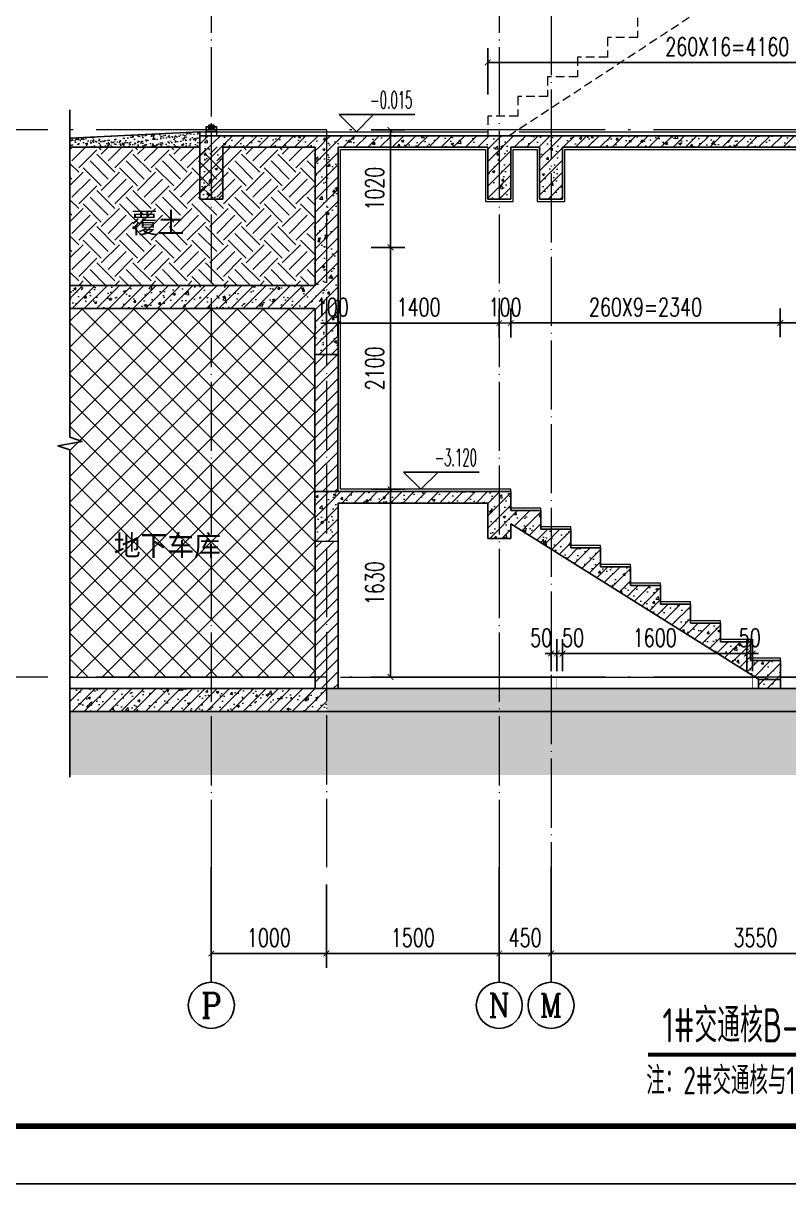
# Model space of a CAD drawing. Extents: x -655480 to 203344, y -294099 to 287156.
# Drawn here: x 50959 to 57606, y 156782 to 166858 of the extents above; entities that cross this region are included whole.
import ezdxf
from ezdxf.enums import TextEntityAlignment as Align

# ---------------------------------------------------------------- set-up
doc = ezdxf.new("R2010")
doc.units = 0
doc.header["$LTSCALE"] = 1000
for name, pattern in [('#P_--_20B1_001_t3$0$DASH', [0.35, 0.25, -0.1]), ('DOTE', [2.42, 2, -0.2, 0.02, -0.2]), ('HIDDEN', [0.375, 0.25, -0.125])]:
    doc.linetypes.add(name, pattern=pattern)
doc.layers.get('0').update_dxf_attribs({"linetype": 'CONTINUOUS'})
doc.layers.get('DEFPOINTS').update_dxf_attribs({"linetype": 'CONTINUOUS'})
for name, color, linetype in [('-TK', 7, 'CONTINUOUS'), ('A-AXIS_TEXT', 7, 'CONTINUOUS'), ('AXIS', 3, 'CONTINUOUS'), ('DIM_ELEV', 3, 'CONTINUOUS'), ('DIM_SYMB', 3, 'CONTINUOUS'), ('PUB_TEXT', 2, 'CONTINUOUS'), ('WALL', 5, 'CONTINUOUS'), ('人防集水坑', 11, 'CONTINUOUS'), ('尺寸标注', 86, 'CONTINUOUS'), ('看线', 251, 'CONTINUOUS')]:
    doc.layers.add(name, color=color, linetype=linetype)
for name, color, linetype, lineweight in [('AXIS_TEXT', 7, 'CONTINUOUS', 20), ('DOTE', 19, 'DOTE', 9), ('PUB_HATCH', 8, 'CONTINUOUS', 9), ('S_WINDOW', 144, 'CONTINUOUS', 15), ('STAIR', 2, 'CONTINUOUS', 18), ('内粉刷', 37, 'CONTINUOUS', 9), ('填充', 251, 'CONTINUOUS', 5), ('细细', 250, 'CONTINUOUS', 0)]:
    doc.layers.add(name, color=color, linetype=linetype, lineweight=lineweight)
doc.styles.add('_TCH_AXIS', font='COMPLEX', dxfattribs={"bigfont": 'GBCBIG'})
doc.styles.add('_TCH_DIM', font='SIMPLEX.shx', dxfattribs={"width": 0.7, "bigfont": 'GBCBIG.shx'})
doc.styles.add('_TCH_DIM_T3', font='SIMPLEX', dxfattribs={"width": 0.705882, "bigfont": 'GBCBIG'})
doc.styles.add('COMPLEX', font='COMPLEX')
doc.styles.add('TSSD_REIN', font='tssdeng.shx', dxfattribs={"width": 0.7, "height": 300, "bigfont": 'tssdchn.shx'})
doc.dimstyles.new('_TCH_ARCH&&50', dxfattribs={"dimtxt": 157.5, "dimasz": 50, "dimexe": 125, "dimexo": 150, "dimgap": 58.75, "dimtad": 1, "dimdec": 0, "dimzin": 0, "dimdsep": 46, "dimtxsty": '_TCH_DIM_T3', "dimblk": 'ARCHTICK', "dimcen": 0.09, "dimclrt": 7, "dimazin": 0, "dimtfac": 1, "dimtdec": 0, "dimtix": 1, "dimtmove": 2, "dimatfit": 3, "dimldrblk": 'ARCHTICK', "dimfxl": 1, "dimtolj": 1, "dimtzin": 0, "dimarcsym": 0})
pattern_1 = [(315, (-951872.2956, -363635.474), (-1.767766953, -1.767766953), []), (315, (-951871.117, -363635.474), (-1.767766953, -1.767766953), [])]
pattern_2 = [(45, (-87771.18, 258360.08), (-53.03301, 53.03301), []), (50, (-87771.18, 258360.08), (215.17805, -18.82564), [22.5, -247.5]), (355, (-87771.18, 258360.08), (-41.6254, 225.65764), [18, -198]), (100.4514, (-87753.25, 258358.51), (173.55281, 206.83186), [19.12206, -210.34263]), (46.1842, (-87771.18, 258420.08), (320.1723, -49.6557), [33.75, -371.25]), (96.6356, (-87744.5, 258415.94), (280.3988, 292.23536), [28.6831, -315.5139]), (351.1842, (-87771.18, 258420.08), (280.3986, 292.2356), [27, -297]), (21, (-87741.18, 258405.08), (179.07212, -120.78567), [22.5, -247.5]), (326, (-87741.18, 258405.08), (72.9946, 217.545), [18, -198]), (71.4514, (-87726.26, 258395.01), (252.0668, 96.75915), [19.12206, -210.34263]), (37.5, (-87771.18, 258360.08), (3.647957, 99.868156), [0, -195.6, 0, -201, 0, -198.75]), (7.5, (-87771.18, 258360.08), (78.92086, 118.323514), [0, -114.6, 0, -191.1, 0, -75.75]), (327.5, (-87838.08, 258360.08), (160.14673, -6.76646), [0, -75, 0, -234, 0, -310.5]), (317.5, (-87868.08, 258360.08), (174.95585, 30.0315), [0, -97.5, 0, -155.4, 0, -220.5])]
pattern_3 = [(45, (-87771.18, 258413.93), (-53.03303, 53.03303), [])]

# ---------------------------------------------------------------- blocks, each defined once
blk = doc.blocks.new('A1')
blk.add_lwpolyline([(0, 59400), (0, 0), (84100, 0), (84100, 59400)], close=True)
at = {"const_width": 100}
blk.add_lwpolyline([(2500, 58400), (2500, 1000), (83100, 1000), (83100, 58400)], close=True, dxfattribs=at)
blk = doc.blocks.new('_ArchTick')
at = {"color": 0, "linetype": 'ByBlock', "const_width": 0.15}
blk.add_lwpolyline([(-0.5, -0.5), (0.5, 0.5)], dxfattribs=at)
blk = doc.blocks.new('*D904')
at = {"layer": 'DEFPOINTS', "color": 0, "transparency": 16777216}
for p in [(55592, 161386), (55542, 161082), (55592, 161082)]:
    blk.add_point(p, dxfattribs=at)
at = {"layer": '尺寸标注', "color": 0, "lineweight": -2, "transparency": 16777216}
for p, q in [((55542, 161232), (55542, 161511)), ((55592, 161232), (55592, 161511)), ((55542, 161386), (55492, 161386)), ((55542, 161386), (55592, 161386)), ((55592, 161386), (55642, 161386))]:
    blk.add_line(p, q, dxfattribs=at)
at = {"layer": '尺寸标注', "color": 0, "lineweight": -2, "transparency": 16777216, "xscale": 50, "yscale": 50, "zscale": 50}
blk.add_blockref('_ArchTick', (55542, 161386), dxfattribs=at)
at = {"layer": '尺寸标注', "color": 0, "lineweight": -2, "transparency": 16777216, "xscale": 50, "yscale": 50, "zscale": 50, "rotation": 180}
blk.add_blockref('_ArchTick', (55592, 161386), dxfattribs=at)
at = {"layer": '尺寸标注', "color": 7, "transparency": 16777216, "insert": (55456, 161523), "char_height": 157.5, "attachment_point": 5, "style": '_TCH_DIM_T3'}
blk.add_mtext('\\A1;50', dxfattribs=at)
blk = doc.blocks.new('*D905')
at = {"layer": 'DEFPOINTS', "color": 0, "transparency": 16777216}
for p in [(55642, 161386), (55592, 161082), (55642, 161082)]:
    blk.add_point(p, dxfattribs=at)
at = {"layer": '尺寸标注', "color": 0, "lineweight": -2, "transparency": 16777216}
for p, q in [((55592, 161232), (55592, 161511)), ((55642, 161232), (55642, 161511)), ((55592, 161386), (55542, 161386)), ((55592, 161386), (55642, 161386)), ((55642, 161386), (55692, 161386))]:
    blk.add_line(p, q, dxfattribs=at)
at = {"layer": '尺寸标注', "color": 0, "lineweight": -2, "transparency": 16777216, "xscale": 50, "yscale": 50, "zscale": 50}
blk.add_blockref('_ArchTick', (55592, 161386), dxfattribs=at)
at = {"layer": '尺寸标注', "color": 0, "lineweight": -2, "transparency": 16777216, "xscale": 50, "yscale": 50, "zscale": 50, "rotation": 180}
blk.add_blockref('_ArchTick', (55642, 161386), dxfattribs=at)
at = {"layer": '尺寸标注', "color": 7, "transparency": 16777216, "insert": (55733, 161523), "char_height": 157.5, "attachment_point": 5, "style": '_TCH_DIM_T3'}
blk.add_mtext('\\A1;50', dxfattribs=at)
blk = doc.blocks.new('*D906')
at = {"layer": 'DEFPOINTS', "color": 0, "transparency": 16777216}
for p in [(57242, 161386), (55642, 161082), (57242, 161082)]:
    blk.add_point(p, dxfattribs=at)
at = {"layer": '尺寸标注', "color": 0, "lineweight": -2, "transparency": 16777216}
for p, q in [((55642, 161232), (55642, 161511)), ((57242, 161232), (57242, 161511)), ((55642, 161386), (57242, 161386))]:
    blk.add_line(p, q, dxfattribs=at)
at = {"layer": '尺寸标注', "color": 0, "lineweight": -2, "transparency": 16777216, "xscale": 50, "yscale": 50, "zscale": 50, "rotation": 180}
blk.add_blockref('_ArchTick', (55642, 161386), dxfattribs=at)
at = {"layer": '尺寸标注', "color": 0, "lineweight": -2, "transparency": 16777216, "xscale": 50, "yscale": 50, "zscale": 50}
blk.add_blockref('_ArchTick', (57242, 161386), dxfattribs=at)
at = {"layer": '尺寸标注', "color": 7, "transparency": 16777216, "insert": (56442, 161523), "char_height": 157.5, "attachment_point": 5, "style": '_TCH_DIM_T3'}
blk.add_mtext('\\A1;1600', dxfattribs=at)
blk = doc.blocks.new('*D907')
at = {"layer": 'DEFPOINTS', "color": 0, "transparency": 16777216}
for p in [(57292, 161386), (57242, 161082), (57292, 161082)]:
    blk.add_point(p, dxfattribs=at)
at = {"layer": '尺寸标注', "color": 0, "lineweight": -2, "transparency": 16777216}
for p, q in [((57242, 161232), (57242, 161511)), ((57292, 161232), (57292, 161511)), ((57242, 161386), (57192, 161386)), ((57242, 161386), (57292, 161386)), ((57292, 161386), (57342, 161386))]:
    blk.add_line(p, q, dxfattribs=at)
at = {"layer": '尺寸标注', "color": 0, "lineweight": -2, "transparency": 16777216, "xscale": 50, "yscale": 50, "zscale": 50}
blk.add_blockref('_ArchTick', (57242, 161386), dxfattribs=at)
at = {"layer": '尺寸标注', "color": 0, "lineweight": -2, "transparency": 16777216, "xscale": 50, "yscale": 50, "zscale": 50, "rotation": 180}
blk.add_blockref('_ArchTick', (57292, 161386), dxfattribs=at)
at = {"layer": '尺寸标注', "color": 7, "transparency": 16777216, "insert": (57267, 161523), "char_height": 157.5, "attachment_point": 5, "style": '_TCH_DIM_T3'}
blk.add_mtext('\\A1;50', dxfattribs=at)
blk = doc.blocks.new('*D935')
at = {"layer": 'DEFPOINTS', "color": 0, "transparency": 16777216}
for p in [(58992, 164256), (57532, 163982), (58992, 163982)]:
    blk.add_point(p, dxfattribs=at)
at = {"layer": '尺寸标注', "color": 0, "lineweight": -2, "transparency": 16777216}
for p, q in [((57532, 164132), (57532, 164381)), ((58992, 164132), (58992, 164381)), ((57532, 164256), (58992, 164256))]:
    blk.add_line(p, q, dxfattribs=at)
at = {"layer": '尺寸标注', "color": 0, "lineweight": -2, "transparency": 16777216, "xscale": 50, "yscale": 50, "zscale": 50}
for p, rotation in [((57532, 164256), 180.0121022878804), ((58992, 164256), 0.01210228788040397)]:
    blk.add_blockref('_ArchTick', p, dxfattribs=dict(at, rotation=rotation))
at = {"layer": '尺寸标注', "color": 7, "transparency": 16777216, "insert": (58262, 164394), "char_height": 157.5, "attachment_point": 5, "rotation": 0.0121, "style": '_TCH_DIM_T3'}
blk.add_mtext('\\A1;1460', dxfattribs=at)
blk = doc.blocks.new('*D936')
at = {"layer": 'DEFPOINTS', "color": 0, "transparency": 16777216}
for p in [(57532, 164256), (55192, 163981), (57532, 163982)]:
    blk.add_point(p, dxfattribs=at)
at = {"layer": '尺寸标注', "color": 0, "lineweight": -2, "transparency": 16777216}
for p, q in [((55192, 164131), (55192, 164381)), ((57532, 164132), (57532, 164381)), ((55192, 164256), (57532, 164256))]:
    blk.add_line(p, q, dxfattribs=at)
at = {"layer": '尺寸标注', "color": 0, "lineweight": -2, "transparency": 16777216, "xscale": 50, "yscale": 50, "zscale": 50}
for p, rotation in [((55192, 164256), 180.0121022878805), ((57532, 164256), 0.01210228788051847)]:
    blk.add_blockref('_ArchTick', p, dxfattribs=dict(at, rotation=rotation))
at = {"layer": '尺寸标注', "color": 7, "transparency": 16777216, "insert": (56362, 164393), "char_height": 157.5, "attachment_point": 5, "rotation": 0.0121, "style": '_TCH_DIM_T3'}
blk.add_mtext('\\A1;260X9=2340', dxfattribs=at)
blk = doc.blocks.new('*D937')
at = {"layer": 'DEFPOINTS', "color": 0, "transparency": 16777216}
for p in [(55192, 164256), (55092, 163981), (55192, 163981)]:
    blk.add_point(p, dxfattribs=at)
at = {"layer": '尺寸标注', "color": 0, "lineweight": -2, "transparency": 16777216}
for p, q in [((55092, 164131), (55092, 164380)), ((55192, 164131), (55192, 164381)), ((55092, 164255), (55042, 164255)), ((55092, 164255), (55192, 164256)), ((55192, 164256), (55242, 164256))]:
    blk.add_line(p, q, dxfattribs=at)
at = {"layer": '尺寸标注', "color": 0, "lineweight": -2, "transparency": 16777216, "xscale": 50, "yscale": 50, "zscale": 50}
for p, rotation in [((55092, 164255), 0.01210228786945322), ((55192, 164256), 180.0121022878695)]:
    blk.add_blockref('_ArchTick', p, dxfattribs=dict(at, rotation=rotation))
at = {"layer": '尺寸标注', "color": 7, "transparency": 16777216, "insert": (55142, 164393), "char_height": 157.5, "attachment_point": 5, "rotation": 0.0121, "style": '_TCH_DIM_T3'}
blk.add_mtext('\\A1;100', dxfattribs=at)
blk = doc.blocks.new('*D938')
at = {"layer": 'DEFPOINTS', "color": 0, "transparency": 16777216}
for p in [(55092, 164255), (53693, 163981), (55092, 163981)]:
    blk.add_point(p, dxfattribs=at)
at = {"layer": '尺寸标注', "color": 0, "lineweight": -2, "transparency": 16777216}
for p, q in [((53692, 164131), (53692, 164380)), ((55092, 164131), (55092, 164380)), ((53692, 164255), (55092, 164255))]:
    blk.add_line(p, q, dxfattribs=at)
at = {"layer": '尺寸标注', "color": 0, "lineweight": -2, "transparency": 16777216, "xscale": 50, "yscale": 50, "zscale": 50}
for p, rotation in [((53692, 164255), 180.01210228788), ((55092, 164255), 0.01210228787994597)]:
    blk.add_blockref('_ArchTick', p, dxfattribs=dict(at, rotation=rotation))
at = {"layer": '尺寸标注', "color": 7, "transparency": 16777216, "insert": (54392, 164393), "char_height": 157.5, "attachment_point": 5, "rotation": 0.0121, "style": '_TCH_DIM_T3'}
blk.add_mtext('\\A1;1400', dxfattribs=at)
blk = doc.blocks.new('*D939')
at = {"layer": 'DEFPOINTS', "color": 0, "transparency": 16777216}
for p in [(53692, 164255), (53592, 163981), (53693, 163981)]:
    blk.add_point(p, dxfattribs=at)
at = {"layer": '尺寸标注', "color": 0, "lineweight": -2, "transparency": 16777216}
for p, q in [((53592, 164131), (53592, 164380)), ((53692, 164131), (53692, 164380)), ((53592, 164255), (53542, 164255)), ((53592, 164255), (53692, 164255)), ((53692, 164255), (53742, 164255))]:
    blk.add_line(p, q, dxfattribs=at)
at = {"layer": '尺寸标注', "color": 0, "lineweight": -2, "transparency": 16777216, "xscale": 50, "yscale": 50, "zscale": 50}
for p, rotation in [((53592, 164255), 0.01210228786705514), ((53692, 164255), 180.012102287867)]:
    blk.add_blockref('_ArchTick', p, dxfattribs=dict(at, rotation=rotation))
at = {"layer": '尺寸标注', "color": 7, "transparency": 16777216, "insert": (53642, 164393), "char_height": 157.5, "attachment_point": 5, "rotation": 0.0121, "style": '_TCH_DIM_T3'}
blk.add_mtext('\\A1;100', dxfattribs=at)
blk = doc.blocks.new('*D940')
at = {"layer": 'DEFPOINTS', "color": 0, "transparency": 16777216}
for p in [(53829, 165932), (54148, 165932), (53829, 164912)]:
    blk.add_point(p, dxfattribs=at)
at = {"layer": '尺寸标注', "color": 0, "lineweight": -2, "transparency": 16777216}
for p, q in [((53979, 165932), (54273, 165932)), ((54148, 164912), (54148, 165932)), ((53979, 164912), (54273, 164912))]:
    blk.add_line(p, q, dxfattribs=at)
at = {"layer": '尺寸标注', "color": 0, "lineweight": -2, "transparency": 16777216, "xscale": 50, "yscale": 50, "zscale": 50}
for p, rotation in [((54148, 165932), 90), ((54148, 164912), 270)]:
    blk.add_blockref('_ArchTick', p, dxfattribs=dict(at, rotation=rotation))
at = {"layer": '尺寸标注', "color": 7, "transparency": 16777216, "insert": (54010, 165422), "char_height": 157.5, "attachment_point": 5, "rotation": 90, "style": '_TCH_DIM_T3'}
blk.add_mtext('\\A1;1020', dxfattribs=at)
blk = doc.blocks.new('*D941')
at = {"layer": 'DEFPOINTS', "color": 0, "transparency": 16777216}
for p in [(53829, 164912), (54148, 164912), (53829, 162812)]:
    blk.add_point(p, dxfattribs=at)
at = {"layer": '尺寸标注', "color": 0, "lineweight": -2, "transparency": 16777216}
for p, q in [((53979, 164912), (54273, 164912)), ((54148, 162812), (54148, 164912)), ((53979, 162812), (54273, 162812))]:
    blk.add_line(p, q, dxfattribs=at)
at = {"layer": '尺寸标注', "color": 0, "lineweight": -2, "transparency": 16777216, "xscale": 50, "yscale": 50, "zscale": 50}
for p, rotation in [((54148, 164912), 90), ((54148, 162812), 270)]:
    blk.add_blockref('_ArchTick', p, dxfattribs=dict(at, rotation=rotation))
at = {"layer": '尺寸标注', "color": 7, "transparency": 16777216, "insert": (54010, 163862), "char_height": 157.5, "attachment_point": 5, "rotation": 90, "style": '_TCH_DIM_T3'}
blk.add_mtext('\\A1;2100', dxfattribs=at)
blk = doc.blocks.new('*D942')
at = {"layer": 'DEFPOINTS', "color": 0, "transparency": 16777216}
for p in [(53829, 162812), (54148, 162812), (53829, 161182)]:
    blk.add_point(p, dxfattribs=at)
at = {"layer": '尺寸标注', "color": 0, "lineweight": -2, "transparency": 16777216}
for p, q in [((53979, 162812), (54273, 162812)), ((54148, 161182), (54148, 162812)), ((53979, 161182), (54273, 161182))]:
    blk.add_line(p, q, dxfattribs=at)
at = {"layer": '尺寸标注', "color": 0, "lineweight": -2, "transparency": 16777216, "xscale": 50, "yscale": 50, "zscale": 50}
for p, rotation in [((54148, 162812), 90), ((54148, 161182), 270)]:
    blk.add_blockref('_ArchTick', p, dxfattribs=dict(at, rotation=rotation))
at = {"layer": '尺寸标注', "color": 7, "transparency": 16777216, "insert": (54010, 161997), "char_height": 157.5, "attachment_point": 5, "rotation": 90, "style": '_TCH_DIM_T3'}
blk.add_mtext('\\A1;1630', dxfattribs=at)
blk = doc.blocks.new('*D954')
at = {"layer": 'AXIS', "color": 0, "lineweight": -2, "transparency": 16777216}
for p, q in [((55542, 159382), (55542, 158657)), ((59092, 159382), (59092, 158657)), ((55542, 158782), (59092, 158782))]:
    blk.add_line(p, q, dxfattribs=at)
at = {"layer": 'DEFPOINTS', "color": 0, "transparency": 16777216}
for p in [(55542, 159532), (59092, 159532), (59092, 158782)]:
    blk.add_point(p, dxfattribs=at)
at = {"layer": 'AXIS', "color": 0, "lineweight": -2, "transparency": 16777216, "xscale": 50, "yscale": 50, "zscale": 50, "rotation": 180}
blk.add_blockref('_ArchTick', (55542, 158782), dxfattribs=at)
at = {"layer": 'AXIS', "color": 0, "lineweight": -2, "transparency": 16777216, "xscale": 50, "yscale": 50, "zscale": 50}
blk.add_blockref('_ArchTick', (59092, 158782), dxfattribs=at)
at = {"layer": 'AXIS', "color": 7, "transparency": 16777216, "insert": (57317, 158919), "char_height": 157.5, "attachment_point": 5, "style": '_TCH_DIM_T3'}
blk.add_mtext('\\A1;3550', dxfattribs=at)
blk = doc.blocks.new('*D955')
at = {"layer": 'AXIS', "color": 0, "lineweight": -2, "transparency": 16777216}
for p, q in [((55092, 159382), (55092, 158657)), ((55542, 159382), (55542, 158657)), ((55092, 158782), (55542, 158782))]:
    blk.add_line(p, q, dxfattribs=at)
at = {"layer": 'DEFPOINTS', "color": 0, "transparency": 16777216}
for p in [(55092, 159532), (55542, 159532), (55542, 158782)]:
    blk.add_point(p, dxfattribs=at)
at = {"layer": 'AXIS', "color": 0, "lineweight": -2, "transparency": 16777216, "xscale": 50, "yscale": 50, "zscale": 50, "rotation": 180}
blk.add_blockref('_ArchTick', (55092, 158782), dxfattribs=at)
at = {"layer": 'AXIS', "color": 0, "lineweight": -2, "transparency": 16777216, "xscale": 50, "yscale": 50, "zscale": 50}
blk.add_blockref('_ArchTick', (55542, 158782), dxfattribs=at)
at = {"layer": 'AXIS', "color": 7, "transparency": 16777216, "insert": (55317, 158919), "char_height": 157.5, "attachment_point": 5, "style": '_TCH_DIM_T3'}
blk.add_mtext('\\A1;450', dxfattribs=at)
blk = doc.blocks.new('*D956')
at = {"layer": 'AXIS', "color": 0, "lineweight": -2, "transparency": 16777216}
for p, q in [((53592, 159382), (53592, 158657)), ((55092, 159382), (55092, 158657)), ((53592, 158782), (55092, 158782))]:
    blk.add_line(p, q, dxfattribs=at)
at = {"layer": 'DEFPOINTS', "color": 0, "transparency": 16777216}
for p in [(53592, 159532), (55092, 159532), (55092, 158782)]:
    blk.add_point(p, dxfattribs=at)
at = {"layer": 'AXIS', "color": 0, "lineweight": -2, "transparency": 16777216, "xscale": 50, "yscale": 50, "zscale": 50, "rotation": 180}
blk.add_blockref('_ArchTick', (53592, 158782), dxfattribs=at)
at = {"layer": 'AXIS', "color": 0, "lineweight": -2, "transparency": 16777216, "xscale": 50, "yscale": 50, "zscale": 50}
blk.add_blockref('_ArchTick', (55092, 158782), dxfattribs=at)
at = {"layer": 'AXIS', "color": 7, "transparency": 16777216, "insert": (54342, 158919), "char_height": 157.5, "attachment_point": 5, "style": '_TCH_DIM_T3'}
blk.add_mtext('\\A1;1500', dxfattribs=at)
blk = doc.blocks.new('*D957')
at = {"layer": 'AXIS', "color": 0, "lineweight": -2, "transparency": 16777216}
for p, q in [((52592, 159382), (52592, 158657)), ((53592, 159382), (53592, 158657)), ((52592, 158782), (53592, 158782))]:
    blk.add_line(p, q, dxfattribs=at)
at = {"layer": 'DEFPOINTS', "color": 0, "transparency": 16777216}
for p in [(52592, 159532), (53592, 159532), (53592, 158782)]:
    blk.add_point(p, dxfattribs=at)
at = {"layer": 'AXIS', "color": 0, "lineweight": -2, "transparency": 16777216, "xscale": 50, "yscale": 50, "zscale": 50, "rotation": 180}
blk.add_blockref('_ArchTick', (52592, 158782), dxfattribs=at)
at = {"layer": 'AXIS', "color": 0, "lineweight": -2, "transparency": 16777216, "xscale": 50, "yscale": 50, "zscale": 50}
blk.add_blockref('_ArchTick', (53592, 158782), dxfattribs=at)
at = {"layer": 'AXIS', "color": 7, "transparency": 16777216, "insert": (53092, 158919), "char_height": 157.5, "attachment_point": 5, "style": '_TCH_DIM_T3'}
blk.add_mtext('\\A1;1000', dxfattribs=at)
blk = doc.blocks.new('*D960')
at = {"layer": 'DEFPOINTS', "color": 0, "transparency": 16777216}
for p in [(59152, 166518), (54992, 166090), (59152, 166090)]:
    blk.add_point(p, dxfattribs=at)
at = {"layer": '尺寸标注', "color": 0, "lineweight": -2, "transparency": 16777216}
for p, q in [((54992, 166240), (54992, 166643)), ((59152, 166240), (59152, 166643)), ((54992, 166518), (59152, 166518))]:
    blk.add_line(p, q, dxfattribs=at)
at = {"layer": '尺寸标注', "color": 0, "lineweight": -2, "transparency": 16777216, "xscale": 50, "yscale": 50, "zscale": 50, "rotation": 180}
blk.add_blockref('_ArchTick', (54992, 166518), dxfattribs=at)
at = {"layer": '尺寸标注', "color": 0, "lineweight": -2, "transparency": 16777216, "xscale": 50, "yscale": 50, "zscale": 50}
blk.add_blockref('_ArchTick', (59152, 166518), dxfattribs=at)
at = {"layer": '尺寸标注', "color": 7, "transparency": 16777216, "insert": (57072, 166655), "char_height": 157.5, "attachment_point": 5, "style": '_TCH_DIM_T3'}
blk.add_mtext('\\A1;260X16=4160', dxfattribs=at)
blk = doc.blocks.new('_AXISO')
blk.add_circle((0, 0), 0.5)
at = {"layer": 'A-AXIS_TEXT', "style": 'COMPLEX', "width": 1.041667}
blk.add_attdef('A', text='', height=0.56, dxfattribs=at).set_placement((-0.25, -0.28), (0.25, -0.28), align=Align.FIT)

msp = doc.modelspace()

# ---------------------------------------------------------------- hatches: boundary and pattern name
at = {"layer": 'PUB_HATCH'}
h = msp.add_hatch(dxfattribs=at)
h.set_pattern_fill('钢筋混凝土', color=256, scale=30, style=0)
h.set_pattern_definition(pattern_2)
h.paths.add_polyline_path([(52692.95, 165781.66), (52493.13, 165881.66), (52492.15, 165331.84), (52692.15, 165331.49)])
h = msp.add_hatch(dxfattribs=at)
h.set_pattern_fill('钢筋混凝土', color=256, scale=30, style=0)
h.set_pattern_definition(pattern_2)
h.paths.add_polyline_path([(53593.58, 165815), (53593.63, 165881.66), (52493.13, 165881.66), (52692.95, 165781.66), (53493.56, 165781.66)])
h = msp.add_hatch(dxfattribs=at)
h.set_pattern_fill('钢筋混凝土', color=256, scale=30, style=0)
h.set_pattern_definition(pattern_2)
h.paths.add_polyline_path([(55092.15, 165815), (55092.15, 165881.66), (53593.63, 165881.66), (53593.58, 165815), (53693.56, 165781.66), (54992.15, 165781.66)])
h = msp.add_hatch(dxfattribs=at)
h.set_pattern_fill('钢筋混凝土', color=256, scale=30, style=0)
h.set_pattern_definition(pattern_2)
h.paths.add_polyline_path([(55542.15, 165815), (55542.15, 165881.66), (55092.15, 165881.66), (55092.15, 165815), (55192.15, 165781.66), (55442.15, 165781.66)])
h = msp.add_hatch(dxfattribs=at)
h.set_pattern_fill('钢筋混凝土', color=256, scale=30, style=0)
h.set_pattern_definition(pattern_2)
h.paths.add_polyline_path([(59592.2, 165815), (59592.2, 165881.66), (55542.15, 165881.66), (55542.15, 165815), (55642.15, 165781.66), (59492.2, 165781.66)])
h = msp.add_hatch(dxfattribs=at)
h.set_pattern_fill('钢筋混凝土', color=256, scale=30, style=0)
h.set_pattern_definition(pattern_2)
h.paths.add_polyline_path([(53593.58, 165815), (53493.56, 165781.66), (53492.75, 164581.66), (53559.37, 164514.97), (53692.75, 164581.6), (53693.56, 165781.66)])
h = msp.add_hatch(dxfattribs=at)
h.set_pattern_fill('钢筋混凝土', color=256, scale=30, style=0)
h.set_pattern_definition(pattern_2)
h.paths.add_polyline_path([(55092.15, 165815), (54992.15, 165781.66), (54992.15, 165331.66), (55192.15, 165331.66), (55192.15, 165781.66)])
h = msp.add_hatch(dxfattribs=at)
h.set_pattern_fill('钢筋混凝土', color=256, scale=30, style=0)
h.set_pattern_definition(pattern_2)
h.paths.add_polyline_path([(55542.15, 165815), (55442.15, 165781.66), (55442.15, 165331.73), (55642.15, 165331.73), (55642.15, 165781.66)])
h = msp.add_hatch(dxfattribs=at)
h.set_pattern_fill('钢筋混凝土', color=256, scale=30, style=0)
h.set_pattern_definition(pattern_2)
h.paths.add_polyline_path([(53559.37, 164514.97), (53492.75, 164581.66), (51365.13, 164581.66), (51365.13, 164381.66), (53492.61, 164381.66)])
h = msp.add_hatch(dxfattribs=at)
h.set_pattern_fill('钢筋混凝土', color=256, scale=30, style=0)
h.set_pattern_definition(pattern_2)
h.paths.add_polyline_path([(53559.37, 164514.97), (53492.61, 164381.66), (53492.34, 163981.81), (53692.34, 163981.67), (53692.75, 164581.6)])
h = msp.add_hatch(dxfattribs=at)
h.set_pattern_fill('普通砖', color=256, scale=30, style=0)
h.set_pattern_definition(pattern_3)
h.paths.add_polyline_path([(53592.15, 162791.66), (53692.15, 162791.66), (53692.34, 163981.61), (53492.34, 163981.64), (53492.15, 162791.68)])
h = msp.add_hatch(dxfattribs=at)
h.set_pattern_fill('钢筋混凝土', color=256, scale=30, style=0)
h.set_pattern_definition(pattern_2)
h.paths.add_polyline_path([(53692.32, 162691.66), (53592.15, 162691.63), (53592.15, 162791.66), (53492.15, 162791.49), (53492.89, 162359.78), (53692.89, 162360.12)])
h = msp.add_hatch(dxfattribs=at)
h.set_pattern_fill('钢筋混凝土', color=256, scale=30, style=0)
h.set_pattern_definition(pattern_2)
h.paths.add_polyline_path([(53592.15, 162791.66), (53692.15, 162791.66), (53692.15, 162791.84)])
h = msp.add_hatch(dxfattribs=at)
h.set_pattern_fill('钢筋混凝土', color=256, scale=30, style=0)
h.set_pattern_definition(pattern_2)
h.paths.add_polyline_path([(53592.15, 162791.66), (53592.15, 162691.63), (54992.51, 162692.12), (54992.51, 162386.12), (55192.51, 162385.66), (55192.51, 162510.64), (57341.71, 161163.26), (57341.71, 161081.66), (57532.51, 161081.66), (57532.51, 161324.66), (57272.51, 161324.66), (57272.51, 161487.66), (57012.51, 161487.66), (57012.51, 161650.66), (56752.51, 161650.66), (56752.51, 161813.66), (56492.51, 161813.66), (56492.51, 161976.66), (56232.51, 161976.66), (56232.51, 162139.66), (55972.51, 162139.66), (55972.51, 162302.66), (55712.51, 162302.66), (55712.51, 162465.66), (55452.51, 162465.66), (55452.51, 162628.66), (55192.51, 162628.66), (55192.51, 162791.66)])
h = msp.add_hatch(dxfattribs=at)
h.set_pattern_fill('普通砖', color=256, scale=30, style=0)
h.set_pattern_definition(pattern_3)
h.paths.add_polyline_path([(53693, 162360.08), (53493, 162359.99), (53493.53, 161081.66), (53693.53, 161081.66)])
h = msp.add_hatch(dxfattribs=at)
h.set_pattern_fill('钢筋混凝土', color=256, scale=30, style=0)
h.set_pattern_definition(pattern_2)
h.paths.add_polyline_path([(53593.53, 160881.66), (53593.53, 161081.66), (51365.13, 161081.66), (51365.13, 160881.66)])
h = msp.add_hatch(dxfattribs=at)
h.set_pattern_fill('钢筋混凝土', color=256, scale=30, style=0)
h.set_pattern_definition(pattern_2)
h.paths.add_polyline_path([(61092.15, 160881.66), (61292.15, 161081.66), (53593.53, 161081.66), (53593.53, 160881.66)])
at = {"layer": '填充'}
h = msp.add_hatch(dxfattribs=at)
h.set_pattern_fill('AR-CONC', color=256, scale=50, style=0)
h.set_pattern_definition([(50, (-14535105.85, -5189976.055), (91.0923345, -7.96954277), [9.525, -104.775]), (355, (-14535105.85, -5189976.06), (-17.621413, 95.52832144), [7.62, -83.82]), (100.451, (-14535098.26, -5189976.72), (73.47125083, 87.5583439), [8.095, -89.045]), (46.1842, (-14535105.85, -5189950.66), (135.53952045, -21.021164), [14.2875, -157.1625]), (96.6356, (-14535094.55, -5189952.41), (118.7021172, 123.712778), [12.1425, -133.5675]), (351.184, (-14535105.85, -5189950.66), (118.7023029, 123.7125589), [11.43, -125.73]), (21, (-14535093.15, -5189957.005), (75.8074399, -51.13275926), [9.525, -104.775]), (326, (-14535093.15, -5189957.01), (30.9010142, 92.09398306), [7.62, -83.82]), (71.4514, (-14535086.83, -5189961.27), (106.7082454, 40.96142886), [8.095, -89.045]), (37.5, (-14535105.85, -5189976.055), (1.544301625, 42.277519437), [0, -82.804, 0, -85.09, 0, -84.1375]), (7.5, (-14535105.85, -5189976.055), (33.40983126, 50.09028741), [0, -48.514, 0, -80.899, 0, -32.0675]), (327.5, (-14535134.17, -5189976.055), (67.79529758, -2.864372), [0, -31.75, 0, -99.06, 0, -131.445]), (317.5, (-14535146.87, -5189976.055), (74.0645907, 12.71324552), [0, -41.275, 0, -65.786, 0, -93.345])])
h.paths.add_polyline_path([(51365.13, 165860.35), (51365.13, 165782.03), (52492.17, 165782.03), (52492.17, 165916.46)])
h = msp.add_hatch(dxfattribs=at)
h.set_pattern_fill('EARTH', color=250, scale=70, angle=45, style=0)
h.set_pattern_definition([(45, (-745961.18, -220682.6), (0, 314.308964), [222.25, -222.25]), (45, (-746020.11, -220623.66), (0, 314.308964), [222.25, -222.25]), (45, (-746079.05, -220564.73), (0, 314.308964), [222.25, -222.25]), (135, (-746079.05, -220525.44), (-314.308964, 0), [222.25, -222.25]), (135, (-746020.11, -220466.5), (-314.308964, 0), [222.25, -222.25]), (135, (-745961.18, -220407.58), (-314.308964, 0), [222.25, -222.25])])
edge = h.paths.add_edge_path()
edge.add_line((51365.13, 165781.65), (51365.13, 164588.37))
edge.add_line((51365.13, 164588.37), (53492.75, 164588.22))
edge.add_line((53493.16, 164585), (53493.15, 165778.32))
edge.add_line((53493.15, 165778.32), (51365.13, 165781.65))
h = msp.add_hatch(dxfattribs=at)
h.set_pattern_fill('ANSI37', color=196, scale=100, style=0)
h.set_pattern_definition([(45, (-1233940.73, -343569.12), (-112.253202, 112.253202), []), (135, (-1233940.73, -343569.12), (-112.253202, -112.253202), [])])
edge = h.paths.add_edge_path()
edge.add_line((51607.81, 164381.66), (51365.11, 164381.66))
edge.add_line((51365.11, 164381.66), (51365.1, 161181.66))
edge.add_line((51365.1, 161181.66), (53393.06, 161181.66))
edge.add_line((53492.4, 161181.92), (53492.4, 164381.92))
edge.add_line((53492.4, 164381.92), (51607.81, 164381.66))
h = msp.add_hatch(dxfattribs=at)
h.set_pattern_fill('EARTH', color=250, scale=50, angle=45, style=0)
h.set_pattern_definition([(45, (-102329.88, 297965.73), (0, 224.5064), [158.75, -158.75]), (45, (-102371.98, 298007.83), (0, 224.5064), [158.75, -158.75]), (45, (-102414.07, 298049.92), (0, 224.5064), [158.75, -158.75]), (135, (-102414.07, 298077.99), (-224.5064, 0), [158.75, -158.75]), (135, (-102371.98, 298120.08), (-224.5064, 0), [158.75, -158.75]), (135, (-102329.88, 298162.18), (-224.5064, 0), [158.75, -158.75])])
h.paths.add_polyline_path([(51365.13, 160331.77), (51365.13, 160882.02), (61092.15, 160882.02), (61092.15, 160331.77)])
at = {"layer": '细细'}
h = msp.add_hatch(dxfattribs=at)
h.set_pattern_fill('金属', color=256, style=0)
h.set_pattern_definition(pattern_1)
h.paths.add_polyline_path([(52637.1, 165961.47), (52617.1, 165961.47), (52617.1, 165947.97), (52567.1, 165947.97), (52567.1, 165961.47), (52547.1, 165961.47), (52547.1, 165916.47), (52637.1, 165916.47)])
h.paths.add_polyline_path([(52619.1, 165945.97), (52619.1, 165959.47), (52635.1, 165959.47), (52635.1, 165918.47), (52549.1, 165918.47), (52549.1, 165959.47), (52565.1, 165959.47), (52565.1, 165945.97)], flags=16)
h = msp.add_hatch(dxfattribs=at)
h.set_pattern_fill('金属', color=256, style=0)
h.set_pattern_definition(pattern_1)
h.paths.add_polyline_path([(52569.6, 165949.97), (52569.6, 165974.97), (52581.6, 165974.97), (52581.6, 165964.97), (52602.6, 165964.97), (52602.6, 165974.97), (52614.6, 165974.97), (52614.6, 165949.97)])
h.paths.add_polyline_path([(52612.6, 165951.97), (52612.6, 165972.97), (52604.6, 165972.97), (52604.6, 165962.97), (52579.6, 165962.97), (52579.6, 165972.97), (52571.6, 165972.97), (52571.6, 165951.97)], flags=16)
h = msp.add_hatch(color=256, dxfattribs=at)
edge = h.paths.add_edge_path()
edge.add_line((52596.6, 165964.97), (52596.6, 165976.97))
edge.add_arc((52592.1, 165985.26), 9.44, 241.517547, 298.482453, ccw=False)
edge.add_line((52587.6, 165976.97), (52587.6, 165964.97))
edge.add_arc((52592.1, 165956.67), 9.44, 61.517547, 118.482453, ccw=False)

# ---------------------------------------------------------------- linework, layer by layer
at = {"layer": 'AXIS'}
for p, q in [((52592.15, 159531.66), (52592.15, 158531.66)), ((55092.15, 159531.66), (55092.15, 158531.66)), ((55542.15, 159531.66), (55542.15, 158531.66))]:
    msp.add_line(p, q, dxfattribs=at)
at = {"layer": 'DIM_ELEV', "color": 6}
for p, q in [((53851.83, 165916.56), (53701.83, 166066.56)), ((53701.83, 166066.56), (54357.83, 166066.56)), ((53851.83, 165916.56), (54001.83, 166066.56)), ((54412.2, 162811.66), (54262.2, 162961.66)), ((54262.2, 162961.66), (54918.2, 162961.66)), ((54412.2, 162811.66), (54562.2, 162961.66))]:
    msp.add_line(p, q, dxfattribs=at)
at = {"layer": 'DIM_SYMB'}
msp.add_lwpolyline([(51365.13, 166105.97), (51365.13, 163265.68), (51470.13, 163227.46), (51260.13, 163190.43), (51365.13, 163153.18), (51365.13, 160312.89)], dxfattribs=at)
at = {"layer": 'DIM_SYMB', "const_width": 35}
msp.add_lwpolyline([(56384.92, 157903.6), (59209.55, 157903.6)], dxfattribs=at)
at = {"layer": 'DOTE', "linetype": 'DOTE', "ltscale": 0.3}
for p, q in [((55542.13, 184431.66), (55542.15, 159531.66)), ((52592.15, 171731.66), (52592.15, 159531.66)), ((55092.15, 171731.66), (55092.15, 159531.66)), ((53592.15, 165931.66), (53592.15, 159531.66))]:
    msp.add_line(p, q, dxfattribs=at)
at = {"layer": 'DOTE', "linetype": 'DOTE'}
for p, q in [((65692.19, 165931.66), (50215.13, 165931.66)), ((65692.19, 161181.66), (50215.13, 161181.66))]:
    msp.add_line(p, q, dxfattribs=at)
at = {"layer": 'S_WINDOW'}
for points in [[(52547.1, 165916.47), (52547.1, 165961.47), (52567.1, 165961.47), (52567.1, 165947.97), (52617.1, 165947.97), (52617.1, 165961.47), (52637.1, 165961.47), (52637.1, 165916.47)], [(52549.1, 165918.47), (52549.1, 165959.47), (52565.1, 165959.47), (52565.1, 165945.97), (52619.1, 165945.97), (52619.1, 165959.47), (52635.1, 165959.47), (52635.1, 165918.47)], [(52569.6, 165949.97), (52569.6, 165974.97), (52581.6, 165974.97), (52581.6, 165964.97), (52602.6, 165964.97), (52602.6, 165974.97), (52614.6, 165974.97), (52614.6, 165949.97)], [(52571.6, 165951.97), (52571.6, 165972.97), (52579.6, 165972.97), (52579.6, 165962.97), (52604.6, 165962.97), (52604.6, 165972.97), (52612.6, 165972.97), (52612.6, 165951.97)], [(52547.09, 165916.46), (52637.12, 165916.46), (52637.12, 165881.66), (52547.09, 165881.66)]]:
    msp.add_lwpolyline(points, close=True, dxfattribs=at)
at = {"layer": 'STAIR', "linetype": 'HIDDEN', "ltscale": 0.3}
msp.add_line((55174.47, 165881.66), (59442.08, 168681.67), dxfattribs=at)
msp.add_lwpolyline([(56292.2, 166905.2), (56292.2, 166734.62), (56032.2, 166734.62), (56032.2, 166564.03), (55772.2, 166564.03), (55772.2, 166393.44), (55512.2, 166393.44), (55512.2, 166222.85), (55252.2, 166222.85), (55252.2, 166052.26), (54992.2, 166052.26), (54992.2, 165881.67)], dxfattribs=at)
at = {"layer": 'WALL'}
for p, q in [((52493.13, 165881.66), (52492.15, 165331.84)), ((53593.63, 165881.66), (52493.13, 165881.66)), ((55092.15, 165881.66), (53593.63, 165881.66)), ((55542.15, 165881.66), (55092.15, 165881.66)), ((59592.2, 165881.66), (55542.15, 165881.66)), ((52692.95, 165781.66), (52692.15, 165331.49)), ((53493.56, 165781.66), (52692.95, 165781.66)), ((53493.56, 165781.66), (53492.75, 164581.66)), ((53693.56, 165781.66), (53692.75, 164581.6)), ((54992.15, 165781.66), (53693.56, 165781.66)), ((54992.15, 165781.66), (54992.15, 165331.66)), ((55192.15, 165781.66), (55192.15, 165331.66)), ((55442.15, 165781.66), (55192.15, 165781.66)), ((55442.15, 165781.66), (55442.15, 165331.73)), ((55642.15, 165781.66), (55642.15, 165331.73)), ((59492.2, 165781.66), (55642.15, 165781.66)), ((52692.15, 165331.49), (52492.15, 165331.84)), ((55192.15, 165331.66), (54992.15, 165331.66)), ((55642.15, 165331.73), (55442.15, 165331.73)), ((53492.75, 164581.66), (51365.13, 164581.66)), ((51365.13, 164381.66), (51365.13, 164581.66)), ((53692.75, 164581.6), (53692.34, 163981.67)), ((53492.61, 164381.66), (51365.13, 164381.66)), ((53492.61, 164381.66), (53492.34, 163981.81)), ((53492.34, 163981.64), (53492.15, 162791.68)), ((53692.34, 163981.67), (53492.34, 163981.81)), ((53692.34, 163981.61), (53692.15, 162791.66)), ((53592.15, 162791.66), (53492.15, 162791.49)), ((53492.15, 162791.49), (53492.89, 162359.78)), ((53692.15, 162791.84), (53592.15, 162791.66)), ((53692.15, 162791.84), (53692.15, 162791.66)), ((55192.51, 162791.66), (53692.15, 162791.66)), ((55192.51, 162628.66), (55192.51, 162791.66)), ((53692.32, 162691.66), (54992.51, 162692.12)), ((53692.32, 162691.66), (53692.89, 162360.12)), ((54992.51, 162692.12), (54992.51, 162386.12)), ((55452.51, 162628.66), (55192.51, 162628.66)), ((55452.51, 162465.66), (55452.51, 162628.66)), ((55192.51, 162385.66), (55192.51, 162510.64)), ((55192.51, 162510.64), (57341.71, 161163.26)), ((55712.51, 162465.66), (55452.51, 162465.66)), ((55712.51, 162302.66), (55712.51, 162465.66)), ((53692.89, 162360.12), (53492.89, 162359.78)), ((53493, 162359.99), (53493.53, 161081.66)), ((53693, 162360.08), (53693.53, 161081.66)), ((54992.51, 162386.12), (55192.51, 162385.66)), ((55972.51, 162302.66), (55712.51, 162302.66)), ((55972.51, 162139.66), (55972.51, 162302.66)), ((56232.51, 162139.66), (55972.51, 162139.66)), ((56232.51, 161976.66), (56232.51, 162139.66)), ((56492.51, 161976.66), (56232.51, 161976.66)), ((56492.51, 161813.66), (56492.51, 161976.66)), ((56752.51, 161813.66), (56492.51, 161813.66)), ((56752.51, 161650.66), (56752.51, 161813.66)), ((57012.51, 161650.66), (56752.51, 161650.66)), ((57012.51, 161487.66), (57012.51, 161650.66)), ((57272.51, 161487.66), (57012.51, 161487.66)), ((57272.51, 161324.66), (57272.51, 161487.66)), ((57532.51, 161324.66), (57272.51, 161324.66)), ((57532.51, 161081.66), (57532.51, 161324.66)), ((57341.71, 161163.26), (57341.71, 161081.66)), ((57532.51, 161161.66), (57341.71, 161161.66)), ((53593.53, 161081.66), (51365.13, 161081.66)), ((51365.13, 160881.66), (51365.13, 161081.66)), ((61292.15, 161081.66), (53593.53, 161081.66)), ((57341.71, 161081.66), (57532.51, 161081.66)), ((53593.53, 160881.66), (51365.13, 160881.66)), ((61092.15, 160881.66), (53593.53, 160881.66))]:
    msp.add_line(p, q, dxfattribs=at)
at = {"layer": '人防集水坑', "color": 3, "linetype": '#P_--_20B1_001_t3$0$DASH', "ltscale": 0.5, "const_width": 5}
msp.add_lwpolyline([(55592.15, 161181.66), (57292.15, 161181.66), (57292.15, 161081.66), (55592.15, 161081.66)], close=True, dxfattribs=at)
at = {"layer": '内粉刷'}
for p, q in [((52492.17, 165916.46), (54992.2, 165916.67)), ((55264.28, 165916.66), (61072.15, 165916.66)), ((51365.13, 161181.66), (53493.06, 161181.66)), ((53712.77, 161181.66), (57393.73, 161181.66)), ((57532.51, 161181.66), (61072.15, 161181.66))]:
    msp.add_line(p, q, dxfattribs=at)
for points in [[(53712.7, 162811.66), (53713.06, 165761.66), (54972.15, 165761.66), (54972.15, 165311.66), (55212.15, 165311.66), (55212.15, 165761.66), (55422.15, 165761.66)], [(55422.15, 165761.66), (55422.15, 165311.73), (55662.15, 165311.73), (55662.15, 165761.66)], [(55662.15, 165761.66), (58972.15, 165761.66), (58972.15, 163261.66), (59047.1, 163261.66)], [(57532.51, 161181.66), (57532.51, 161344.66), (57272.51, 161344.66), (57272.51, 161507.66), (57012.51, 161507.66), (57012.51, 161670.66), (56752.51, 161670.66), (56752.51, 161833.66), (56492.51, 161833.66), (56492.51, 161996.66), (56232.51, 161996.66), (56232.51, 162159.66), (55972.51, 162159.66), (55972.51, 162322.66), (55712.51, 162322.66), (55712.51, 162485.66), (55452.51, 162485.66), (55452.51, 162648.66), (55192.51, 162648.66), (55192.51, 162811.66), (53712.7, 162811.66)]]:
    msp.add_lwpolyline(points, dxfattribs=at)
at = {"layer": '看线', "color": 32}
for p, q in [((51365.13, 165860.35), (52492.17, 165916.46)), ((52492.17, 165916.46), (52492.17, 165831.7)), ((52492.17, 165916.46), (52492.17, 165831.7)), ((52492.17, 165782.03), (51365.13, 165782.03))]:
    msp.add_line(p, q, dxfattribs=at)
at = {"layer": '细细'}
msp.add_lwpolyline([(52596.6, 165964.97), (52596.6, 165976.97, -0.25380465), (52587.6, 165976.97), (52587.6, 165964.97, -0.25380465)], format="xyb", close=True, dxfattribs=at)

# ---------------------------------------------------------------- block references
at = {"layer": '-TK', "xscale": 0.5, "yscale": 0.5, "zscale": 0.5}
msp.add_blockref('A1', (27867.19, 156782.28), dxfattribs=at)
at = {"layer": 'AXIS'}
ref = msp.add_blockref('_AXISO', (52592.15, 158331.66), dxfattribs=dict(at, xscale=400, yscale=400, zscale=400))
ref.add_attrib('A', 'P', dxfattribs={"layer": 'AXIS_TEXT', "height": 217.63, "style": '_TCH_AXIS'}).set_placement((52504.06, 158222.85), (52680.24, 158222.85), align=Align.FIT)
ref = msp.add_blockref('_AXISO', (55092.15, 158331.66), dxfattribs=dict(at, xscale=400, yscale=400, zscale=400))
ref.add_attrib('A', 'N', dxfattribs={"layer": 'AXIS_TEXT', "height": 207.63, "style": '_TCH_AXIS'}).set_placement((54998.22, 158227.85), (55186.08, 158227.85), align=Align.FIT)
ref = msp.add_blockref('_AXISO', (55542.15, 158331.66), dxfattribs=dict(at, xscale=400, yscale=400, zscale=400))
ref.add_attrib('A', 'M', dxfattribs={"layer": 'AXIS_TEXT', "height": 197.99, "style": '_TCH_AXIS'}).set_placement((55443.15, 158232.67), (55641.14, 158232.67), align=Align.FIT)

# ---------------------------------------------------------------- texts
at = {"layer": 'PUB_TEXT', "color": 6, "style": '_TCH_DIM', "width": 0.494118}
for s, p in [('-0.015', (53971.83, 166119.06)), ('-3.120', (54532.2, 163014.16))]:
    msp.add_text(s, height=148.75, dxfattribs=at).set_placement(p)
at = {"layer": 'PUB_TEXT'}
for s, p in [('覆土', (51894.61, 165035.97)), ('地下车库', (51746.2, 162235.97))]:
    msp.add_text(s, height=178.723, dxfattribs=at).set_placement(p)
at = {"layer": 'PUB_TEXT', "style": 'TSSD_REIN', "width": 0.7}
msp.add_text('1#交通核B-B剖面图', height=297.5, dxfattribs=at).set_placement((56509.06, 158009.25))
at = {"layer": 'PUB_TEXT', "color": 1, "style": 'TSSD_REIN', "width": 0.7}
msp.add_text('注：2#交通核与1#交通核为镜像关系。', height=241.1348, dxfattribs=at).set_placement((56368.78, 157558.02))

# ---------------------------------------------------------------- dimensions: what is measured, and where the dimension line sits
at = {"layer": 'AXIS'}
for p1, p2, picture, middle in [((52592.15, 159531.66), (53592.15, 159531.66), '*D957', (53092.15, 158919.16)), ((53592.15, 159531.66), (55092.15, 159531.66), '*D956', (54342.15, 158919.16)), ((55092.15, 159531.66), (55542.15, 159531.66), '*D955', (55317.15, 158919.16)), ((55542.15, 159531.66), (59092.15, 159531.66), '*D954', (57317.15, 158919.16))]:
    dim = msp.add_aligned_dim(p1=p1, p2=p2, distance=-750, dimstyle='_TCH_ARCH&&50', dxfattribs=at)
    dim.commit()
    dim.dimension.update_dxf_attribs({"geometry": picture, "text_midpoint": middle})
at = {"layer": '尺寸标注', "color": 106}
for p1, p2, distance, text, picture, middle in [((54992.15, 166090.19), (59152.2, 166090.18), 427.67, '260X16=4160', '*D960', (57072.17, 166655.35)), ((55192.36, 163981.17), (57532.06, 163981.66), 274.35, '260X9=2340', '*D936', (56362.12, 164393.26))]:
    dim = msp.add_aligned_dim(p1=p1, p2=p2, distance=distance, text=text, dimstyle='_TCH_ARCH&&50', dxfattribs=at)
    dim.commit()
    dim.dimension.update_dxf_attribs({"geometry": picture, "text_midpoint": middle})
for p1, p2, distance, picture, middle in [((53828.79, 164911.66), (53828.79, 165931.66), -318.93, '*D940', (54010.23, 165421.66)), ((53828.79, 162811.66), (53828.79, 164911.66), -318.93, '*D941', (54010.23, 163861.66)), ((53592.49, 163980.83), (53692.52, 163980.85), 274.35, '*D939', (53642.42, 164392.69)), ((53692.52, 163980.85), (55092.15, 163981.15), 274.35, '*D938', (54392.25, 164392.85)), ((55092.15, 163981.15), (55192.36, 163981.17), 274.35, '*D937', (55142.17, 164393.01)), ((57532.06, 163981.66), (58992.5, 163981.97), 274.35, '*D935', (58262.19, 164393.67)), ((53828.79, 161181.66), (53828.79, 162811.66), -318.93, '*D942', (54010.23, 161996.66)), ((55642.15, 161081.66), (57242.15, 161081.66), 303.96, '*D906', (56442.15, 161523.12)), ((57242.15, 161081.66), (57292.15, 161081.66), 303.96, '*D907', (57267.15, 161523.12))]:
    dim = msp.add_aligned_dim(p1=p1, p2=p2, distance=distance, dimstyle='_TCH_ARCH&&50', dxfattribs=at)
    dim.commit()
    dim.dimension.update_dxf_attribs({"geometry": picture, "text_midpoint": middle})
for base, p1, p2, picture, middle in [((55592.15, 161385.62), (55542.15, 161081.66), (55592.15, 161081.66), '*D904', (55455.81, 161523.12)), ((55642.15, 161385.62), (55592.15, 161081.66), (55642.15, 161081.66), '*D905', (55733.21, 161523.12))]:
    dim = msp.add_linear_dim(base=base, p1=p1, p2=p2, angle=0, dimstyle='_TCH_ARCH&&50', dxfattribs=at)
    dim.commit()
    dim.dimension.update_dxf_attribs({"geometry": picture, "text_midpoint": middle, "dimtype": 161})

doc.saveas('drawing.dxf')
